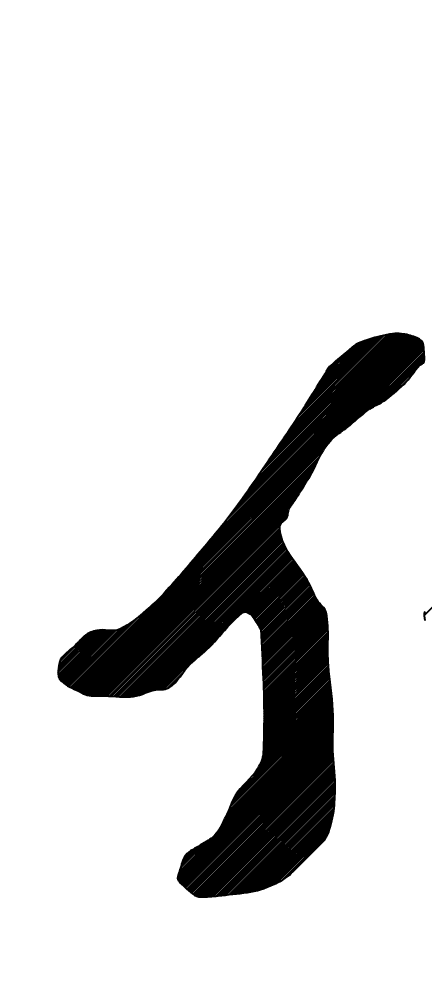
# Model space of a CAD drawing. Header units: inches. Extents: x 21 to 120937, y -15239 to 12027.
# Drawn here: x 920.788 to 921.935, y 1062.678 to 1065.424 of the extents above; entities that cross this region are included whole.
import ezdxf

# ---------------------------------------------------------------- set-up
doc = ezdxf.new("R2010")
doc.units = ezdxf.units.IN
doc.header["$MEASUREMENT"] = 0
doc.layers.add('ONDOCS', color=7, linetype='Continuous', lineweight=0)

# ---------------------------------------------------------------- blocks, each defined once
blk = doc.blocks.new('240 BORDER A2')
at = {"layer": 'ONDOCS', "color": 7, "linetype": 'Continuous', "lineweight": -3, "ltscale": 100}
for p, q in [((583.5023, 54.2546), (583.817, 54.5693)), ((583.5127, 54.2695), (583.8132, 54.5699)), ((583.5226, 54.2838), (583.8092, 54.5704)), ((583.5322, 54.2979), (583.8051, 54.5707)), ((583.5417, 54.3118), (583.8007, 54.5709)), ((583.551, 54.3256), (583.7962, 54.5708)), ((583.5604, 54.3395), (583.7913, 54.5704)), ((583.57, 54.3536), (583.786, 54.5696)), ((583.1582, 53.8747), (583.8438, 54.5603)), ((583.1612, 53.8733), (583.8465, 54.5586)), ((583.1643, 53.8719), (583.8489, 54.5565)), ((583.1674, 53.8705), (583.8507, 54.5539)), ((583.1704, 53.869), (583.8521, 54.5507)), ((583.3727, 54.0937), (583.8408, 54.5618)), ((583.4003, 54.1257), (583.8376, 54.5631)), ((583.4237, 54.1537), (583.8344, 54.5643)), ((583.4466, 54.181), (583.8311, 54.5655)), ((583.4652, 54.2041), (583.8277, 54.5666)), ((583.4795, 54.2228), (583.8242, 54.5676)), ((583.4914, 54.2392), (583.8207, 54.5685)), ((583.5796, 54.3676), (583.7807, 54.5687)), ((583.5889, 54.3814), (583.7751, 54.5676)), ((583.5978, 54.3948), (583.7694, 54.5663)), ((583.6062, 54.4077), (583.7634, 54.5649)), ((583.6141, 54.42), (583.7573, 54.5632)), ((583.6215, 54.4318), (583.7508, 54.5612)), ((583.6288, 54.4436), (583.7442, 54.559)), ((583.6361, 54.4555), (583.7374, 54.5567)), ((583.6435, 54.4673), (583.7304, 54.5542)), ((583.6508, 54.4791), (583.7224, 54.5507)), ((583.1734, 53.8676), (583.8529, 54.5471)), ((583.6582, 54.4909), (583.7065, 54.5392)), ((583.6801, 54.3698), (583.8533, 54.543)), ((583.6967, 54.382), (583.8534, 54.5386)), ((583.7214, 54.4022), (583.8536, 54.5344)), ((583.6655, 54.5027), (583.6767, 54.5139)), ((583.7456, 54.4219), (583.854, 54.5303)), ((583.756, 54.4279), (583.8544, 54.5263)), ((583.7651, 54.4325), (583.8546, 54.522)), ((583.8476, 54.5105), (583.8541, 54.517)), ((583.7769, 54.4398), (583.8396, 54.5025)), ((583.7979, 54.4564), (583.8243, 54.4827)), ((583.1763, 53.866), (583.6651, 54.3548)), ((583.1793, 53.8645), (583.6553, 54.3405)), ((583.1823, 53.8631), (583.6491, 54.3299)), ((583.1853, 53.8617), (583.6446, 54.3209)), ((583.1885, 53.8604), (583.6407, 54.3126)), ((583.1919, 53.8593), (583.6368, 54.3042)), ((583.1956, 53.8585), (583.632, 54.2949)), ((583.1997, 53.8581), (583.6251, 54.2836)), ((583.204, 53.858), (583.6177, 54.2717)), ((583.2086, 53.8581), (583.6101, 54.2596)), ((583.2131, 53.8582), (583.6016, 54.2467)), ((583.2176, 53.8582), (583.5924, 54.2329)), ((583.222, 53.8581), (583.5877, 54.2238)), ((583.2263, 53.8579), (583.5864, 54.218)), ((583.2305, 53.8577), (583.5852, 54.2124)), ((583.2348, 53.8574), (583.5702, 54.1929)), ((583.239, 53.8572), (583.5699, 54.1881)), ((583.2432, 53.8569), (583.5701, 54.1838)), ((583.2474, 53.8566), (583.5705, 54.1798)), ((583.2516, 53.8564), (583.5712, 54.1761)), ((583.2558, 53.8562), (583.5721, 54.1725)), ((583.2601, 53.856), (583.5731, 54.169)), ((583.2645, 53.8559), (583.5743, 54.1657)), ((583.2689, 53.8558), (583.5755, 54.1625)), ((583.2734, 53.8559), (583.5769, 54.1593)), ((583.278, 53.856), (583.5783, 54.1563)), ((583.2832, 53.8567), (583.5797, 54.1532)), ((583.2889, 53.858), (583.5811, 54.1502)), ((583.2953, 53.8599), (583.5826, 54.1472)), ((583.3022, 53.8624), (583.5841, 54.1443)), ((583.3094, 53.865), (583.5858, 54.1414)), ((583.3162, 53.8674), (583.5875, 54.1387)), ((583.3225, 53.8692), (583.5892, 54.136)), ((583.3278, 53.87), (583.591, 54.1333)), ((583.3325, 53.8703), (583.5928, 54.1306)), ((583.3371, 53.8704), (583.5946, 54.128)), ((583.3419, 53.8708), (583.5965, 54.1253)), ((583.4976, 54.022), (583.5983, 54.1227)), ((583.503, 54.0229), (583.6002, 54.1201)), ((583.5064, 54.0219), (583.6021, 54.1175)), ((583.5094, 54.0204), (583.6039, 54.1149)), ((583.5121, 54.0186), (583.6058, 54.1123)), ((583.5144, 54.0165), (583.6077, 54.1097)), ((583.5165, 54.0141), (583.6095, 54.1071)), ((583.5183, 54.0114), (583.6114, 54.1045)), ((583.5201, 54.0087), (583.6132, 54.1018)), ((583.5218, 54.0059), (583.615, 54.0992)), ((583.5235, 54.0032), (583.6168, 54.0965)), ((583.5253, 54.0005), (583.6186, 54.0938)), ((583.527, 53.9978), (583.6203, 54.0911)), ((583.5287, 53.995), (583.6221, 54.0883)), ((583.5305, 53.9923), (583.6237, 54.0855)), ((583.5322, 53.9896), (583.6254, 54.0827)), ((583.5329, 53.9858), (583.6269, 54.0798)), ((583.5331, 53.9815), (583.6285, 54.0769)), ((583.5333, 53.9772), (583.63, 54.0739)), ((583.5335, 53.973), (583.6314, 54.0709)), ((583.5337, 53.9687), (583.6329, 54.0679)), ((583.5339, 53.9644), (583.6343, 54.0648)), ((583.5341, 53.9601), (583.6357, 54.0618)), ((583.5343, 53.9559), (583.6371, 54.0587)), ((583.5345, 53.9516), (583.6386, 54.0557)), ((583.8543, 54.0167), (583.8981, 54.0605)), ((583.5347, 53.9473), (583.64, 54.0527)), ((583.5349, 53.943), (583.6415, 54.0497)), ((583.5351, 53.9388), (583.6431, 54.0468)), ((583.5353, 53.9345), (583.6447, 54.044)), ((583.5354, 53.9302), (583.6467, 54.0414)), ((583.5356, 53.9259), (583.6488, 54.0391)), ((583.5358, 53.9217), (583.651, 54.0368)), ((583.536, 53.9174), (583.6532, 54.0345)), ((583.5362, 53.9131), (583.6553, 54.0322)), ((583.5364, 53.9088), (583.6573, 54.0298)), ((583.5366, 53.9046), (583.6591, 54.0271)), ((583.5368, 53.9003), (583.6605, 54.024)), ((583.537, 53.896), (583.6614, 54.0204)), ((583.5372, 53.8917), (583.662, 54.0166)), ((583.1524, 53.8778), (583.2759, 54.0014)), ((583.1552, 53.8762), (583.2941, 54.0151)), ((583.5374, 53.8875), (583.6626, 54.0127)), ((583.5376, 53.8832), (583.6631, 54.0088)), ((583.5377, 53.8789), (583.6636, 54.0047)), ((583.5379, 53.8746), (583.6639, 54.0006)), ((583.1337, 53.9039), (583.2173, 53.9875)), ((583.1338, 53.8995), (583.2218, 53.9875)), ((583.1343, 53.9089), (583.2124, 53.987)), ((583.1346, 53.8958), (583.226, 53.9873)), ((583.135, 53.9141), (583.2065, 53.9856)), ((583.1357, 53.9192), (583.2004, 53.984)), ((583.1359, 53.8927), (583.2302, 53.9869)), ((583.1368, 53.9249), (583.1932, 53.9812)), ((583.1378, 53.8901), (583.2343, 53.9866)), ((583.1399, 53.8877), (583.2385, 53.9863)), ((583.1421, 53.8854), (583.243, 53.9864)), ((583.1444, 53.8833), (583.248, 53.9869)), ((583.1469, 53.8813), (583.2544, 53.9888)), ((583.1496, 53.8795), (583.2639, 53.9938)), ((583.538, 53.8702), (583.6642, 53.9964)), ((583.5382, 53.8659), (583.6644, 53.9922)), ((583.5383, 53.8616), (583.6646, 53.9879)), ((583.5384, 53.8572), (583.6647, 53.9835)), ((583.5385, 53.8528), (583.6647, 53.9791)), ((583.4104, 53.9347), (583.453, 53.9773)), ((583.5386, 53.8484), (583.6647, 53.9746)), ((583.5386, 53.844), (583.6647, 53.9701)), ((583.5387, 53.8396), (583.6647, 53.9656)), ((583.5388, 53.8352), (583.6646, 53.9611)), ((583.5388, 53.8308), (583.6645, 53.9565)), ((583.5388, 53.8263), (583.6645, 53.952)), ((583.5388, 53.8219), (583.6645, 53.9475)), ((583.5388, 53.8174), (583.6645, 53.943)), ((583.5387, 53.7994), (583.6649, 53.9256)), ((583.5387, 53.7949), (583.6652, 53.9214)), ((583.5388, 53.8129), (583.6645, 53.9386)), ((583.5388, 53.8085), (583.6646, 53.9342)), ((583.5388, 53.8039), (583.6647, 53.9299)), ((583.3476, 53.872), (583.3803, 53.9047)), ((583.5383, 53.7767), (583.6668, 53.9051)), ((583.5384, 53.7812), (583.6663, 53.9092)), ((583.5385, 53.7858), (583.6659, 53.9132)), ((583.5386, 53.7904), (583.6656, 53.9173)), ((583.359, 53.8789), (583.3669, 53.8868)), ((583.5376, 53.7536), (583.669, 53.885)), ((583.5377, 53.7582), (583.6686, 53.8891)), ((583.5379, 53.7628), (583.6681, 53.8931)), ((583.538, 53.7675), (583.6677, 53.8971)), ((583.5382, 53.7721), (583.6672, 53.9011)), ((583.5321, 53.7258), (583.6713, 53.865)), ((583.5349, 53.7331), (583.6709, 53.869)), ((583.5365, 53.7391), (583.6704, 53.873)), ((583.5371, 53.7442), (583.67, 53.877)), ((583.5374, 53.7489), (583.6695, 53.881)), ((583.4749, 53.6463), (583.6733, 53.8446)), ((583.4783, 53.6541), (583.6729, 53.8487)), ((583.4831, 53.6634), (583.6726, 53.8528)), ((583.5174, 53.7022), (583.6722, 53.8569)), ((583.5274, 53.7166), (583.6717, 53.8609)), ((583.4605, 53.614), (583.6744, 53.8279)), ((583.4649, 53.6228), (583.6742, 53.8321)), ((583.4687, 53.6311), (583.6739, 53.8363)), ((583.4719, 53.6387), (583.6736, 53.8405)), ((583.3701, 53.5057), (583.6748, 53.8104)), ((583.3725, 53.5126), (583.6748, 53.8149)), ((583.4513, 53.5958), (583.6747, 53.8192)), ((583.4564, 53.6054), (583.6746, 53.8236)), ((583.3689, 53.5), (583.6748, 53.8059)), ((583.3697, 53.4963), (583.6748, 53.8014)), ((583.3713, 53.4934), (583.6747, 53.7969)), ((583.3732, 53.4909), (583.6746, 53.7923)), ((583.3754, 53.4886), (583.6745, 53.7878)), ((583.3777, 53.4865), (583.6744, 53.7832)), ((583.38, 53.4843), (583.6743, 53.7786)), ((583.3823, 53.4822), (583.6743, 53.7741)), ((583.3846, 53.48), (583.6742, 53.7696)), ((583.3869, 53.4778), (583.6742, 53.7651)), ((583.3892, 53.4757), (583.6742, 53.7606)), ((583.3916, 53.4736), (583.6742, 53.7562)), ((583.394, 53.4715), (583.6743, 53.7518)), ((583.3965, 53.4696), (583.6744, 53.7474)), ((583.3992, 53.4677), (583.6746, 53.7432)), ((583.402, 53.466), (583.6749, 53.7389)), ((583.405, 53.4646), (583.6751, 53.7347)), ((583.4082, 53.4634), (583.6754, 53.7306)), ((583.4119, 53.4625), (583.6758, 53.7264)), ((583.416, 53.4622), (583.6761, 53.7223)), ((583.4205, 53.4623), (583.6765, 53.7182)), ((583.4252, 53.4624), (583.6768, 53.7141)), ((583.4299, 53.4627), (583.6771, 53.7099)), ((583.4347, 53.4631), (583.6775, 53.7058)), ((583.4397, 53.4635), (583.6778, 53.7017)), ((583.4446, 53.464), (583.6781, 53.6975)), ((583.4496, 53.4645), (583.6784, 53.6933)), ((583.4546, 53.465), (583.6786, 53.689)), ((583.4596, 53.4655), (583.6787, 53.6847)), ((583.4646, 53.4661), (583.6788, 53.6804)), ((583.4695, 53.4666), (583.6789, 53.6759)), ((583.4746, 53.4671), (583.6788, 53.6714)), ((583.4796, 53.4677), (583.6787, 53.6668)), ((583.4846, 53.4683), (583.6785, 53.6621)), ((583.4897, 53.4689), (583.6782, 53.6574)), ((583.4948, 53.4695), (583.6779, 53.6526)), ((583.5, 53.4702), (583.6775, 53.6477)), ((583.5051, 53.4709), (583.6771, 53.6429)), ((583.5104, 53.4717), (583.6767, 53.6379)), ((583.516, 53.4728), (583.6761, 53.6329)), ((583.5218, 53.4741), (583.6753, 53.6277)), ((583.5279, 53.4758), (583.6743, 53.6222)), ((583.5344, 53.4778), (583.6731, 53.6165)), ((583.5412, 53.4801), (583.6716, 53.6106)), ((583.5484, 53.4829), (583.6702, 53.6047)), ((583.5561, 53.4861), (583.6686, 53.5986)), ((583.5643, 53.4898), (583.6667, 53.5923)), ((583.5736, 53.4947), (583.6639, 53.585)), ((583.3748, 53.5194), (583.4288, 53.5733)), ((583.3765, 53.5255), (583.4178, 53.5668)), ((583.3783, 53.5318), (583.4063, 53.5597)), ((583.5876, 53.5042), (583.6577, 53.5743)), ((583.3815, 53.5394), (583.3957, 53.5536))]:
    blk.add_line(p, q, dxfattribs=at)
at = {"layer": 'ONDOCS', "color": 7, "linetype": 'Continuous', "lineweight": -3, "ltscale": 100, "extrusion": (0, 0, -1)}
for centre, radius, start, end in [((-579.9319, 54.1274), 6.0368, 341.37984, 224.49645), ((-579.9368, 54.1454), 5.5937, 344.8891, 224.527)]:
    blk.add_arc(centre, radius, start, end, dxfattribs=at)
at = {"layer": 'ONDOCS', "color": 7, "linetype": 'Continuous', "lineweight": -3, "ltscale": 100}
for points in [[(583.7916, 54.5704), (583.7758, 54.5683), (583.7605, 54.5646), (583.7451, 54.5593)], [(583.8093, 54.5704), (583.8034, 54.571), (583.7974, 54.5712), (583.7916, 54.5704)], [(583.8358, 54.5638), (583.827, 54.5671), (583.8184, 54.5695), (583.8093, 54.5704)], [(583.7451, 54.5593), (583.7334, 54.5553), (583.7213, 54.5518), (583.712, 54.5439)], [(583.8513, 54.5527), (583.8486, 54.5589), (583.8419, 54.5614), (583.8358, 54.5638)], [(583.8535, 54.535), (583.8531, 54.5409), (583.8539, 54.5469), (583.8513, 54.5527)], [(583.712, 54.5439), (583.6972, 54.5313), (583.6825, 54.5188), (583.6677, 54.5063)], [(583.8535, 54.5151), (583.8558, 54.5216), (583.854, 54.5284), (583.8535, 54.535)], [(583.8447, 54.5085), (583.8471, 54.5112), (583.8523, 54.5115), (583.8535, 54.5151)], [(583.6677, 54.5063), (583.6508, 54.479), (583.6338, 54.4517), (583.6169, 54.4245)], [(583.8137, 54.4709), (583.8254, 54.4823), (583.834, 54.4967), (583.8447, 54.5085)], [(583.7739, 54.4377), (583.7882, 54.4476), (583.8013, 54.4588), (583.8137, 54.4709)], [(583.743, 54.42), (583.7524, 54.4273), (583.7641, 54.4309), (583.7739, 54.4377)], [(583.6169, 54.4245), (583.5958, 54.3906), (583.5728, 54.358), (583.5505, 54.3249)], [(583.7031, 54.3869), (583.7166, 54.3976), (583.7293, 54.4095), (583.743, 54.42)], [(583.6766, 54.3669), (583.6851, 54.3742), (583.6945, 54.38), (583.7031, 54.3869)], [(583.65, 54.3316), (583.6573, 54.3445), (583.6653, 54.3572), (583.6766, 54.3669)], [(583.5505, 54.3249), (583.5274, 54.2907), (583.5042, 54.2565), (583.4797, 54.2232)], [(583.6301, 54.2917), (583.6378, 54.3044), (583.6427, 54.3186), (583.65, 54.3316)], [(583.608, 54.2564), (583.6155, 54.2681), (583.6229, 54.2799), (583.6301, 54.2917)], [(583.5903, 54.2298), (583.5961, 54.2387), (583.6023, 54.2474), (583.608, 54.2564)], [(583.5837, 54.2077), (583.5866, 54.2145), (583.5862, 54.2233), (583.5903, 54.2298)], [(583.4797, 54.2232), (583.4589, 54.1948), (583.4359, 54.1683), (583.4134, 54.1413)], [(583.5704, 54.1944), (583.5714, 54.2001), (583.5813, 54.2022), (583.5837, 54.2077)], [(583.5771, 54.159), (583.572, 54.17), (583.5685, 54.1835), (583.5704, 54.1944)], [(583.5859, 54.1413), (583.5824, 54.147), (583.5798, 54.153), (583.5771, 54.159)], [(583.4134, 54.1413), (583.3889, 54.112), (583.364, 54.0833), (583.3382, 54.0551)], [(583.6235, 54.086), (583.6121, 54.1051), (583.5977, 54.1222), (583.5859, 54.1413)], [(583.6434, 54.0462), (583.6364, 54.0592), (583.6311, 54.0733), (583.6235, 54.086)], [(583.3382, 54.0551), (583.3286, 54.0446), (583.3178, 54.0357), (583.3072, 54.0263)], [(583.6611, 54.0219), (583.6591, 54.0318), (583.6481, 54.0375), (583.6434, 54.0462)], [(583.3072, 54.0263), (583.2912, 54.0121), (583.2748, 53.999), (583.2554, 53.9893)], [(583.4709, 53.9976), (583.4792, 54.0064), (583.4883, 54.0155), (583.4974, 54.0219)], [(583.4974, 54.0219), (583.503, 54.0257), (583.5134, 54.0192), (583.5173, 54.013)], [(583.6655, 53.9179), (583.6624, 53.9524), (583.668, 53.9875), (583.6611, 54.0219)], [(583.8557, 54.0064), (583.8547, 54.0121), (583.8531, 54.0185), (583.8557, 54.0241)], [(583.4311, 53.9533), (583.4451, 53.9673), (583.4572, 53.9829), (583.4709, 53.9976)], [(583.5173, 54.013), (583.5225, 54.0049), (583.5277, 53.9968), (583.5328, 53.9887)], [(583.2099, 53.9865), (583.2022, 53.9845), (583.1939, 53.983), (583.1877, 53.9776)], [(583.2554, 53.9893), (583.2415, 53.9824), (583.2246, 53.9903), (583.2099, 53.9865)], [(583.5328, 53.9887), (583.5343, 53.9563), (583.5358, 53.9238), (583.5372, 53.8914)], [(583.1877, 53.9776), (583.1805, 53.9713), (583.1746, 53.9642), (583.1678, 53.9577)], [(583.1678, 53.9577), (583.1592, 53.9495), (583.1498, 53.9431), (583.1413, 53.9334)], [(583.3935, 53.9201), (583.4057, 53.9314), (583.4193, 53.9415), (583.4311, 53.9533)], [(583.1413, 53.9334), (583.1359, 53.9272), (583.1357, 53.9188), (583.1347, 53.9113)], [(583.1347, 53.9113), (583.1338, 53.9048), (583.1323, 53.8976), (583.1369, 53.8914)], [(583.3514, 53.8737), (583.3704, 53.8843), (583.3781, 53.9061), (583.3935, 53.9201)], [(583.6744, 53.8294), (583.6728, 53.859), (583.6682, 53.8884), (583.6655, 53.9179)], [(583.1369, 53.8914), (583.146, 53.8791), (583.1578, 53.8752), (583.1701, 53.8693)], [(583.5372, 53.8914), (583.5394, 53.8428), (583.5394, 53.794), (583.5372, 53.7454)], [(583.1701, 53.8693), (583.1796, 53.8647), (583.1885, 53.8588), (583.1988, 53.8582)], [(583.2762, 53.856), (583.2923, 53.8566), (583.3071, 53.8655), (583.3227, 53.8693)], [(583.3227, 53.8693), (583.332, 53.8715), (583.3426, 53.8687), (583.3514, 53.8737)], [(583.1988, 53.8582), (583.2054, 53.8578), (583.2121, 53.8583), (583.2187, 53.8582)], [(583.2187, 53.8582), (583.2379, 53.8578), (583.2571, 53.8553), (583.2762, 53.856)], [(583.6744, 53.7498), (583.6736, 53.7763), (583.6758, 53.8029), (583.6744, 53.8294)], [(583.6788, 53.6835), (583.6782, 53.7056), (583.6751, 53.7277), (583.6744, 53.7498)], [(583.5372, 53.7454), (583.5368, 53.7344), (583.5318, 53.7242), (583.5262, 53.7144)], [(583.5262, 53.7144), (583.5143, 53.6939), (583.4929, 53.6814), (583.4819, 53.6613)], [(583.6766, 53.637), (583.678, 53.6525), (583.6792, 53.668), (583.6788, 53.6835)], [(583.4819, 53.6613), (583.475, 53.6487), (583.4709, 53.6345), (583.4642, 53.6215)], [(583.6722, 53.6127), (583.6741, 53.6207), (583.6758, 53.6288), (583.6766, 53.637)], [(583.4642, 53.6215), (583.4566, 53.6067), (583.4509, 53.59), (583.4377, 53.5795)], [(583.6545, 53.5706), (583.6652, 53.5814), (583.6685, 53.5978), (583.6722, 53.6127)], [(583.4377, 53.5795), (583.43, 53.5734), (583.4214, 53.5693), (583.4134, 53.564)], [(583.4134, 53.564), (583.4036, 53.5576), (583.3924, 53.5536), (583.3846, 53.5441)], [(583.6235, 53.5397), (583.6338, 53.55), (583.6441, 53.5603), (583.6545, 53.5706)], [(583.3846, 53.5441), (583.3778, 53.5357), (583.3771, 53.5251), (583.3736, 53.5153)], [(583.5925, 53.5087), (583.6029, 53.519), (583.6132, 53.5294), (583.6235, 53.5397)], [(583.3691, 53.5021), (583.3675, 53.4946), (583.3759, 53.4884), (583.3824, 53.4822)], [(583.3736, 53.5153), (583.3719, 53.5109), (583.3701, 53.5065), (583.3691, 53.5021)], [(583.5571, 53.4866), (583.5701, 53.4923), (583.5827, 53.4989), (583.5925, 53.5087)], [(583.3824, 53.4822), (583.3929, 53.4721), (583.4027, 53.4624), (583.4156, 53.4623)], [(583.5063, 53.4711), (583.5239, 53.4737), (583.5406, 53.4793), (583.5571, 53.4866)], [(583.4156, 53.4623), (583.4266, 53.4621), (583.4377, 53.4633), (583.4488, 53.4645)], [(583.4488, 53.4645), (583.4679, 53.4665), (583.4871, 53.4683), (583.5063, 53.4711)]]:
    blk.add_open_spline(points, degree=3, dxfattribs=at)

msp = doc.modelspace()

# ---------------------------------------------------------------- block references
at = {"xscale": 1.44, "yscale": 1.44, "zscale": 1.44}
msp.add_blockref('240 BORDER A2', (81.1844, 985.952), dxfattribs=at)

doc.saveas('drawing.dxf')
